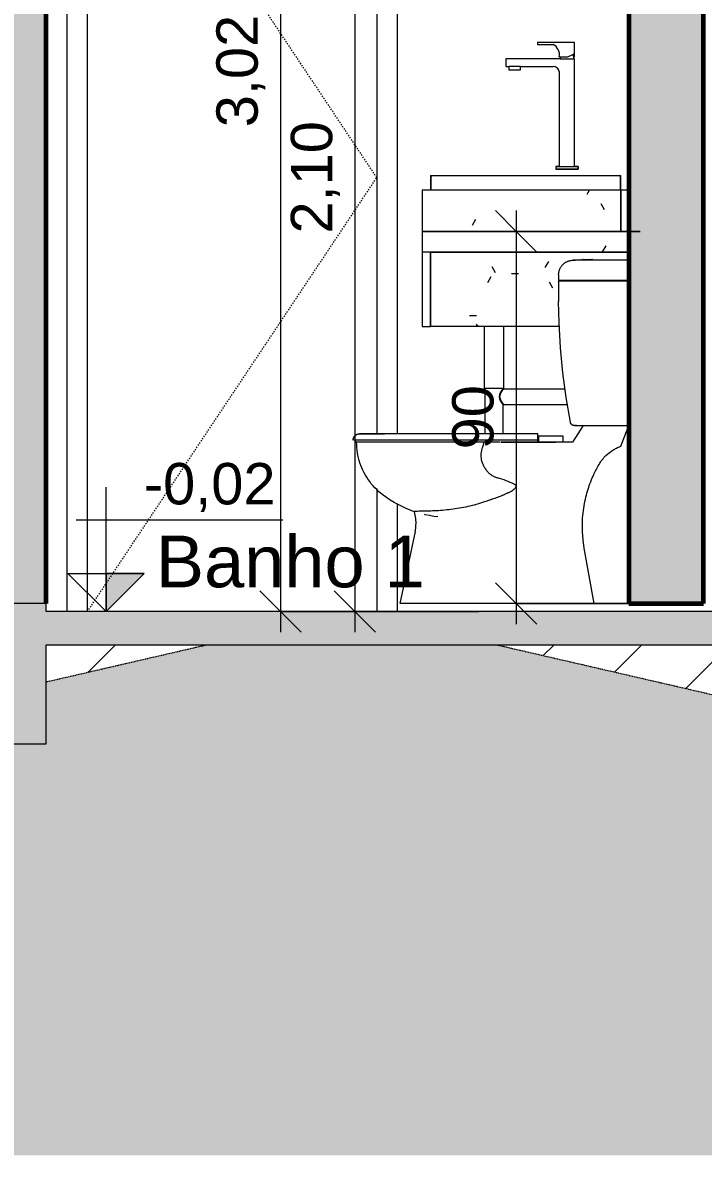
# Model space of a CAD drawing. Header units: millimetres. Extents: x -23755 to 62003, y -3000 to 6760.
# Drawn here: x 13837 to 15483, y -1135 to 1605 of the extents above; entities that cross this region are included whole.
import ezdxf

# ---------------------------------------------------------------- set-up
doc = ezdxf.new("R2010")
doc.units = ezdxf.units.MM
doc.linetypes.add('Dash', pattern=[6.35, 3.175, -3.175])
doc.linetypes.add('Overhead', pattern=[3.96875, 2.38125, -1.5875])
for name, color, linetype, lineweight in [('A-ANNO-DIMS', 211, 'Continuous', 9), ('A-ANNO-DIMS-50', 211, 'Continuous', 9), ('A-DETL-GENF', 92, 'Continuous', 9), ('A-DETL-THIN', 151, 'Continuous', 9), ('A-DOOR', 31, 'Continuous', 9), ('A-DOOR-HDLN', 31, 'Dash', 9), ('A-FLOR-OVHD', 1, 'Overhead', 9), ('A-WALL', 113, 'Continuous', 25), ('A-WALL-PATT', 111, 'Continuous', 25), ('G-ANNO-DIMS', 111, 'Continuous', 9), ('L-HRDS-IDEN', 13, 'Continuous', 9), ('P-SANR-FIXT', 6, 'Continuous', 9), ('Q-CASE', 31, 'Continuous', 9)]:
    doc.layers.add(name, color=color, linetype=linetype, lineweight=lineweight)
doc.styles.add('@Arial Unicode MS', font='', dxfattribs={"height": 100})
doc.styles.add('Arial', font='arial.ttf', dxfattribs={"height": 125})
doc.styles.add('Arial_1', font='arial.ttf', dxfattribs={"height": 100})
doc.styles.get('@Arial Unicode MS').set_extended_font_data('@Arial Unicode MS')
doc.dimstyles.new('CRT_-__Metros_-_Linha_de_chamada_3_5_mm', dxfattribs={"dimscale": 304.8, "dimtxt": 100.584485, "dimasz": 0.328084, "dimexe": 0.164042, "dimexo": 0.0625, "dimgap": 0.082021, "dimtad": 1, "dimdec": 0, "dimlfac": 0.1, "dimdsep": 46, "dimtxsty": '@Arial Unicode MS', "dimblk1": 'OBLIQUE', "dimblk2": 'OBLIQUE', "dimsah": 1, "dimcen": 0.09, "dimdle": 0.164042, "dimazin": 0, "dimtfac": 1, "dimtdec": 4, "dimtix": 1, "dimtmove": 0, "dimatfit": 3, "dimfxl": 0.984252, "dimfxlon": 1, "dimtvp": 1, "dimtolj": 1, "dimtzin": 0, "dimarcsym": 2})
doc.dimstyles.new('CRT_-__Metros_-_Linha_de_chamada_3_5_mm_1', dxfattribs={"dimscale": 304.8, "dimtxt": 100.584485, "dimasz": 0.328084, "dimexe": 0.164042, "dimexo": 0.0625, "dimgap": 0.082021, "dimtad": 1, "dimlfac": 0.001, "dimrnd": 0.01, "dimzin": 0, "dimdsep": 46, "dimtxsty": '@Arial Unicode MS', "dimblk1": 'OBLIQUE', "dimblk2": 'OBLIQUE', "dimsah": 1, "dimcen": 0.09, "dimdle": 0.164042, "dimazin": 0, "dimtfac": 1, "dimtdec": 4, "dimtix": 1, "dimtmove": 0, "dimatfit": 3, "dimfxl": 0.984252, "dimfxlon": 1, "dimtvp": 1, "dimtolj": 1, "dimtzin": 0, "dimarcsym": 2})
doc.dimstyles.new('CRT_-__Metros_-_Linha_de_chamada_3_5_mm_2', dxfattribs={"dimscale": 304.8, "dimtxt": 100.584485, "dimasz": 0.328084, "dimexe": 0.164042, "dimexo": 0.0625, "dimgap": 0.082021, "dimtad": 1, "dimlfac": 0.001, "dimrnd": 0.01, "dimzin": 0, "dimdsep": 46, "dimtxsty": '@Arial Unicode MS', "dimblk1": 'OBLIQUE', "dimblk2": 'OBLIQUE', "dimsah": 1, "dimcen": 0.09, "dimdle": 0.164042, "dimazin": 0, "dimtfac": 1, "dimtdec": 4, "dimtix": 1, "dimtmove": 2, "dimatfit": 3, "dimfxl": 0.984252, "dimfxlon": 1, "dimtvp": 1, "dimtolj": 1, "dimtzin": 0, "dimarcsym": 2})
pattern_1 = [(0, (-627.43, 2115.08), (406.4, 101.6), [16.764, -288.036, 16.764, -288.036, -1625.6]), (0, (-627.43, 2115.08), (406.4, 101.6), [-609.6, 16.764, -592.836, 16.764, -288.036, -711.2]), (0, (-627.43, 2115.08), (406.4, 101.6), [-1524, 16.764, -186.436, 16.764, -491.236]), (120, (-475.03, 2165.88), (-291.1882, 301.1527), [16.764, -288.036, 16.764, -288.036, -1625.6]), (120, (-475.03, 2165.88), (-291.1882, 301.1527), [-609.6, 16.764, -592.836, 16.764, -288.036, -711.2]), (120, (-475.03, 2165.88), (-291.1882, 301.1527), [-1524, 16.764, -186.436, 16.764, -491.236]), (240, (-424.23, 2369.08), (-115.2118, -402.7527), [16.764, -288.036, 16.764, -288.036, -1625.6]), (240, (-424.23, 2369.08), (-115.2118, -402.7527), [-609.6, 16.764, -592.836, 16.764, -288.036, -711.2]), (240, (-424.23, 2369.08), (-115.2118, -402.7527), [-1524, 16.764, -186.436, 16.764, -491.236])]

# ---------------------------------------------------------------- blocks, each defined once
blk = doc.blocks.new('CRT_POR_Abrir_1 Folha_Madeira - 70 x 210 cm-3907158-B')
at = {"layer": 'A-DOOR'}
for p, q in [((845.4, 2330), (845.4, 180)), ((1645.4, 2330), (845.4, 2330)), ((1645.4, 610), (1645.4, 2330)), ((895.4, 180), (895.4, 2280)), ((895.4, 2280), (1595.4, 2280)), ((1595.4, 2280), (1595.4, 610)), ((1595.4, 477.1), (1595.4, 180)), ((1645.4, 180), (1645.4, 441.4))]:
    blk.add_line(p, q, dxfattribs=at)
for points, knots in [([(895.4, 2280), (895.4, 2280), (895.3, 2280.1), (895, 2280.4), (894.7, 2280.7), (894.4, 2281), (894.1, 2281.2), (893.8, 2281.5), (893.4, 2281.9), (893, 2282.4), (892.6, 2282.8), (892.2, 2283.2), (891.5, 2283.9), (890.8, 2284.6), (890.4, 2285)], [0, 0, 0, 0, 0.166667, 0.25, 0.333333, 0.416667, 0.458333, 0.5, 0.583333, 0.666667, 0.708333, 0.75, 0.833333, 1, 1, 1, 1]), ([(1600.4, 2285), (1599.9, 2284.6), (1599.3, 2283.9), (1598.5, 2283.1), (1598, 2282.6), (1597.6, 2282.2), (1597.2, 2281.9), (1596.9, 2281.5), (1596.6, 2281.2), (1596.3, 2281), (1596, 2280.7), (1595.7, 2280.4), (1595.5, 2280.1), (1595.4, 2280), (1595.4, 2280)], [-1, -1, -1, -1, -0.833333, -0.75, -0.666667, -0.625, -0.583333, -0.5, -0.458333, -0.416667, -0.333333, -0.25, -0.166667, 0, 0, 0, 0])]:
    blk.add_open_spline(points, degree=3, knots=knots, dxfattribs=at)
at = {"layer": 'A-DOOR-HDLN'}
for p, q in [((1595.4, 1230), (895.4, 2280)), ((895.4, 180), (1595.4, 1230))]:
    blk.add_line(p, q, dxfattribs=at)
blk = doc.blocks.new('CRT_GAB_BNH_Bancada retangular com cuba de apoio - CRT_GAB_BNH_Bancada retangular com cuba de apoio-4146576-B')
at = {"layer": 'Q-CASE'}
h = blk.add_hatch(dxfattribs=at)
h.set_pattern_fill('FP_11', color=256, style=0, pattern_type=2)
h.set_pattern_definition(pattern_1)
h.paths.add_polyline_path([(1992, 1100), (2185.4, 1100), (2185.4, 1200), (1705.4, 1200), (1705.4, 1100), (1947.7, 1100)])
h = blk.add_hatch(dxfattribs=at)
h.set_pattern_fill('FP_11', color=256, style=0, pattern_type=2)
h.set_pattern_definition(pattern_1)
h.paths.add_polyline_path([(2205.4, 1100), (2205.4, 1200), (2185.4, 1200), (2185.4, 1100)])
h = blk.add_hatch(dxfattribs=at)
h.set_pattern_fill('FP_11', color=256, style=0, pattern_type=2)
h.set_pattern_definition(pattern_1)
h.paths.add_polyline_path([(1947.7, 1050), (2205.4, 1050), (2205.4, 1100), (1705.4, 1100), (1705.4, 1050), (1903.5, 1050)])
h = blk.add_hatch(dxfattribs=at)
h.set_pattern_fill('FP_11', color=256, style=0, pattern_type=2)
h.set_pattern_definition(pattern_1)
h.paths.add_polyline_path([(1725.4, 870), (2038.3, 870), (2035.4, 930), (2035.4, 978), (2038, 978.5), (2040.6, 979.4), (2040.5, 980), (2037.4, 980), (2037.4, 981), (2035.4, 981), (2035.4, 995), (2037.4, 1005.7), (2039.1, 1010), (2043.6, 1017.3), (2051.4, 1024), (2058.5, 1027.6), (2067.1, 1029.6), (2075, 1029.7), (2078.2, 1030), (2089, 1030), (2089, 1031), (2095, 1031), (2095, 1032), (2115.8, 1032), (2115.8, 1031), (2121.8, 1031), (2121.8, 1030), (2205.4, 1030), (2205.4, 1050), (1725.4, 1050), (1725.4, 918.5)])
h.paths.add_polyline_path([(2041.7, 978), (2043.1, 978), (2041.9, 978.8), (2041.6, 978)])
h.paths.add_polyline_path([(2205.4, 979.9), (2205.4, 980), (2199.2, 980)])
at = {"layer": 'P-SANR-FIXT', "color": 254}
for p, q in [((1983.8, 1557.1), (1983.8, 1552.1)), ((2073.8, 1557.1), (1983.8, 1557.1)), ((1983.8, 1552.1), (2021.8, 1552.1)), ((2073.8, 1529.9), (2073.8, 1557.1)), ((1907.9, 1517), (1907.9, 1499)), ((2038.8, 1517), (1907.9, 1517)), ((2036.8, 1522.1), (2038.8, 1522.1)), ((2038.8, 1522.1), (2038.8, 1517)), ((2038.8, 1522.1), (2057.2, 1522.1)), ((2038.8, 1517), (2072, 1517)), ((2057.2, 1522.1), (2069.6, 1527.9)), ((2069.6, 1527.9), (2073.8, 1529.9)), ((2072, 1517), (2072, 1522.1)), ((2073.9, 1517), (2072, 1517)), ((2073.9, 1257), (2073.9, 1517)), ((1907.9, 1499), (1914.7, 1499)), ((1914.7, 1499), (1914.7, 1490.4)), ((1943.4, 1498.8), (1914.7, 1498.8)), ((1914.7, 1490.4), (1942.9, 1490.4)), ((1942.9, 1499), (2021.9, 1499)), ((1942.9, 1490.4), (1942.9, 1499)), ((2036.7, 1486.4), (2036.7, 1257)), ((1726.6, 1200), (1727, 1233)), ((1729, 1235), (2181.8, 1235)), ((2036.7, 1257), (2028.5, 1257)), ((2028.5, 1257), (2028.5, 1250)), ((2028.5, 1250), (2082.3, 1250)), ((2036.9, 1257), (2073.9, 1257)), ((2082.3, 1257), (2073.9, 1257)), ((2082.3, 1250), (2082.3, 1257)), ((2183.8, 1233), (2184.2, 1200)), ((1855, 870), (1855, 720.1)), ((1903, 720.1), (1903, 870)), ((1855.5, 719.6), (1856.5, 719.6)), ((1856.5, 719.6), (1856.5, 610)), ((1901.5, 719.6), (1856.5, 719.6)), ((1901.5, 719.6), (1902.5, 719.6)), ((2050.4, 718.5), (1902.5, 718.5)), ((1901.5, 610), (1901.5, 680.5)), ((1902.5, 681.5), (2056.4, 681.5))]:
    blk.add_line(p, q, dxfattribs=at)
for centre, radius, start, end in [((2009.7, 1527.3), 27.6, 349.1832, 63.9469), ((2029, 1508), 45.2, 18.2554, 26.1801), ((2021.9, 1484), 15, 9.1244, 90), ((1729, 1233), 2, 90, 179.3), ((2181.8, 1233), 2, 0.7, 90), ((1855.5, 720.1), 0.5, 180, 270), ((1922.8, 696.4), 31.5, 132.5701, 173.4299), ((1919.5, 697.2), 27.2, 128.5579, 174.1867), ((1902.5, 719.5), 1, 176.1942, 271.5135), ((1902.5, 720.1), 0.5, 270, 0), ((1922.8, 703.6), 31.5, 186.5701, 227.4299), ((1919.5, 702.8), 27.2, 185.8133, 231.4421), ((1902.5, 680.5), 1, 91.4082, 178.484)]:
    blk.add_arc(centre, radius, start, end, dxfattribs=at)
at = {"layer": 'Q-CASE', "color": 254}
for p, q in [((2072, 1522.1), (2073.8, 1522.1)), ((2073.8, 1522.1), (2073.8, 1529.9)), ((1943.4, 1490.4), (1942.9, 1490.4)), ((1943.4, 1490.4), (1943.4, 1499)), ((1725.4, 1235), (1725.4, 1200)), ((1725.4, 1235), (1728.6, 1235)), ((1729.8, 1235), (2181, 1235)), ((2028.5, 1257), (2082.3, 1257)), ((2028.5, 1257), (2028.5, 1250)), ((2082.3, 1250), (2028.5, 1250)), ((2082.3, 1257), (2082.3, 1250)), ((2182.1, 1235), (2185.4, 1235)), ((2185.4, 1200), (2185.4, 1235)), ((1705.4, 1200), (2185.4, 1200)), ((1705.4, 1200), (1705.4, 1100)), ((2185.4, 1100), (2185.4, 1200)), ((2185.4, 1200), (2205.4, 1200)), ((2185.4, 1200), (2185.4, 1100)), ((2185.4, 1100), (1705.4, 1100)), ((1705.4, 1100), (2205.4, 1100)), ((1705.4, 1100), (1705.4, 1050)), ((2205.4, 1100), (2185.4, 1100)), ((1725.4, 1050), (1705.4, 1050)), ((1705.4, 1050), (1705.4, 870)), ((2205.4, 1050), (1705.4, 1050)), ((1725.4, 870), (1725.4, 1050)), ((1725.4, 1050), (2205.4, 1050)), ((1725.4, 1050), (1725.4, 870)), ((1705.4, 870), (1725.4, 870)), ((2038.3, 870), (1725.4, 870))]:
    blk.add_line(p, q, dxfattribs=at)
for start, end in [(61.4285, 71.0087), (47.1153, 55.8161), (32.772, 41.1668), (18.3794, 26.6993), (5.5704, 12.3153)]:
    blk.add_arc((2021.9, 1484), 15, start, end, dxfattribs=at)
blk = doc.blocks.new('Bacia Sanitária - Caixa acoplada-3529764-B')
at = {"layer": 'P-SANR-FIXT'}
for p, q in [((2072.9, 1030), (2070.4, 1030)), ((2070.4, 1030), (2072.9, 1030)), ((2076.3, 1030), (2076.5, 1030)), ((2088.4, 1031), (2088.4, 1030)), ((2088.4, 1031), (2122.4, 1031)), ((2089, 1031), (2088.4, 1031)), ((2093.4, 1032), (2093.4, 1031)), ((2093.4, 1032), (2093.4, 1031)), ((2093.4, 1032), (2095, 1032)), ((2095, 1032), (2093.4, 1032)), ((2095, 1032), (2093.4, 1032)), ((2093.4, 1032), (2117.4, 1032)), ((2115.8, 1032), (2117.4, 1032)), ((2117.4, 1032), (2115.8, 1032)), ((2117.4, 1032), (2115.8, 1032)), ((2117.4, 1031), (2117.4, 1032)), ((2117.4, 1031), (2117.4, 1032)), ((2122.4, 1031), (2121.8, 1031)), ((2122.4, 1030), (2122.4, 1031)), ((2035.4, 995), (2035.4, 981)), ((2038, 981), (2035.4, 981)), ((2035.4, 978), (2035.4, 930)), ((2037.4, 981), (2037.4, 980)), ((2040, 980), (2037.4, 980)), ((2037.4, 980), (2040, 980)), ((2073.7, 981), (2038, 981)), ((2040, 980), (2074, 980)), ((2205.4, 981), (2073.7, 981)), ((2074, 980), (2205.4, 980)), ((1985.4, 610), (1859.1, 610)), ((1986.4, 605), (1995.6, 605)), ((1986.4, 605), (1986.4, 590)), ((1995.6, 605), (2028.2, 605)), ((2028.2, 605), (2045.4, 605)), ((2045.4, 605), (2045.4, 590)), ((2094.4, 630), (2069, 590)), ((2076.1, 630), (2073.6, 630)), ((2073.6, 630), (2076.1, 630)), ((2078.2, 630), (2078.1, 630)), ((2185.4, 580), (2205.4, 630)), ((1604.7, 595), (1539.8, 595)), ((1607.7, 590), (1544.8, 590)), ((1864, 595), (1604.7, 595)), ((1862.4, 590), (1607.7, 590)), ((1893.4, 590), (1862.4, 590)), ((1985.4, 595), (1864, 595)), ((1895.2, 590), (1995.6, 590)), ((1985.4, 590), (1895.2, 590)), ((1995.6, 590), (1986.4, 590)), ((2028.2, 590), (1995.6, 590)), ((1995.6, 590), (2028.2, 590)), ((2045.4, 590), (2028.2, 590)), ((2069, 590), (2028.2, 590)), ((1688.1, 373.7), (1651.2, 200)), ((2121, 200), (2097.3, 333.9)), ((1703.9, 200), (1652.4, 200)), ((1877.4, 200), (1703.9, 200)), ((1977.9, 200), (1877.4, 200)), ((2028.2, 200), (1977.9, 200)), ((2028.2, 200), (2121, 200))]:
    blk.add_line(p, q, dxfattribs=at)
at = {"layer": 'P-SANR-FIXT', "flags": 128}
for points in [[(2035.4, 995), (2035.4, 996.4), (2035.5, 997.8), (2035.6, 999.2), (2035.8, 1000.6), (2036.1, 1002), (2036.4, 1003.3), (2036.7, 1004.7), (2037.2, 1006), (2037.6, 1007.3), (2038.1, 1008.6), (2038.7, 1009.9), (2039.3, 1011.2), (2040, 1012.4), (2040.7, 1013.6), (2041.5, 1014.8), (2042.3, 1015.9), (2043.2, 1017), (2044.1, 1018.1), (2045, 1019.1), (2046, 1020.1), (2047, 1021.1), (2048.1, 1022), (2049.2, 1022.8), (2050.3, 1023.7), (2051.5, 1024.5), (2052.7, 1025.2), (2053.9, 1025.9), (2055.1, 1026.5), (2056.4, 1027.1), (2057.7, 1027.6), (2059, 1028.1), (2060.3, 1028.5), (2061.7, 1028.9), (2063.1, 1029.2), (2064.4, 1029.5), (2065.8, 1029.7), (2067.2, 1029.9), (2068.6, 1030), (2070, 1030), (2070.4, 1030)], [(2078.2, 1030), (2077.9, 1030), (2077.7, 1030), (2077.5, 1030), (2077.2, 1030), (2077, 1030), (2076.8, 1030), (2076.6, 1030), (2076.3, 1030), (2076.1, 1030), (2075.9, 1030), (2075.7, 1030), (2075.5, 1030), (2075.3, 1030), (2075.1, 1030), (2074.9, 1030), (2074.8, 1030), (2074.6, 1030), (2074.4, 1030), (2074.3, 1030), (2074.1, 1030), (2074, 1030), (2073.9, 1030), (2073.7, 1030), (2073.6, 1030), (2073.5, 1030), (2073.4, 1030), (2073.3, 1030), (2073.2, 1030), (2073.2, 1030), (2073.1, 1030), (2073.1, 1030), (2073, 1030), (2073, 1030), (2072.9, 1030), (2072.9, 1030), (2072.9, 1030)], [(2073, 1030), (2073, 1030), (2073, 1030), (2073.1, 1030), (2073.2, 1030), (2073.2, 1030), (2073.3, 1030), (2073.4, 1030), (2073.5, 1030), (2073.6, 1030)], [(2074.1, 1030), (2074.3, 1030), (2074.4, 1030), (2074.6, 1030), (2074.7, 1030), (2074.9, 1030), (2075.1, 1030), (2075.3, 1030), (2075.5, 1030), (2075.7, 1030)], [(2205.4, 1030), (2165.2, 1030), (2125.1, 1030), (2085.1, 1030), (2078.2, 1030)], [(2035.4, 978), (2035.4, 978.1), (2035.4, 978.2), (2035.4, 978.2), (2035.4, 978.3), (2035.4, 978.4), (2035.4, 978.5), (2035.5, 978.6), (2035.5, 978.6), (2035.5, 978.7), (2035.5, 978.8), (2035.6, 978.9), (2035.6, 978.9), (2035.6, 979), (2035.7, 979.1), (2035.7, 979.1), (2035.8, 979.2), (2035.8, 979.3), (2035.9, 979.3), (2035.9, 979.4), (2036, 979.4), (2036, 979.5), (2036.1, 979.5), (2036.2, 979.6), (2036.2, 979.6), (2036.3, 979.7), (2036.4, 979.7), (2036.4, 979.8), (2036.5, 979.8), (2036.6, 979.8), (2036.7, 979.9), (2036.7, 979.9), (2036.8, 979.9), (2036.9, 979.9), (2037, 980), (2037, 980), (2037.1, 980), (2037.2, 980), (2037.3, 980), (2037.4, 980), (2037.4, 980)], [(2074, 980), (2072.4, 980), (2070.9, 980), (2069.4, 980), (2067.9, 980), (2066.4, 980), (2064.9, 980), (2063.5, 980), (2062.1, 980), (2060.7, 980), (2059.3, 980), (2058, 980), (2056.7, 980), (2055.4, 980), (2054.2, 980), (2053, 980), (2051.9, 980), (2050.8, 980), (2049.7, 980), (2048.7, 980), (2047.7, 980), (2046.8, 980), (2046, 980), (2045.2, 980), (2044.4, 980), (2043.7, 980), (2043.1, 980), (2042.5, 980), (2042, 980), (2041.5, 980), (2041.1, 980), (2040.7, 980), (2040.4, 980), (2040.2, 980), (2040.1, 980), (2040, 980), (2040, 980)], [(2205.4, 980), (2163.9, 980), (2122.4, 980), (2081.1, 980), (2074, 980)], [(2063.8, 638.1), (2053.3, 697.8), (2045.2, 757.8), (2039.5, 818.1), (2036.3, 878.6), (2035.4, 930)], [(2073.6, 630), (2073.2, 630), (2072.8, 630), (2072.4, 630.1), (2072, 630.1), (2071.6, 630.2), (2071.2, 630.3), (2070.8, 630.4), (2070.4, 630.5), (2070.1, 630.6), (2069.7, 630.8), (2069.3, 631), (2069, 631.1), (2068.6, 631.3), (2068.3, 631.5), (2067.9, 631.7), (2067.6, 632), (2067.3, 632.2), (2067, 632.5), (2066.7, 632.8), (2066.4, 633), (2066.1, 633.3), (2065.9, 633.6), (2065.6, 633.9), (2065.4, 634.3), (2065.2, 634.6), (2065, 634.9), (2064.8, 635.3), (2064.6, 635.6), (2064.4, 636), (2064.3, 636.4), (2064.1, 636.8), (2064, 637.1), (2063.9, 637.5), (2063.8, 637.9), (2063.8, 638.1)], [(1538.4, 595), (1538.4, 595.6), (1538.4, 596.2), (1538.5, 596.8), (1538.6, 597.4), (1538.7, 598), (1538.8, 598.6), (1539, 599.1), (1539.1, 599.7), (1539.3, 600.3), (1539.6, 600.8), (1539.8, 601.4), (1540.1, 601.9), (1540.4, 602.5), (1540.7, 603), (1541, 603.5), (1541.3, 604), (1541.7, 604.4), (1542.1, 604.9), (1542.5, 605.3), (1542.9, 605.8), (1543.4, 606.2), (1543.8, 606.6), (1544.3, 606.9), (1544.8, 607.3), (1545.3, 607.6), (1545.8, 607.9), (1546.3, 608.2), (1546.8, 608.5), (1547.4, 608.8), (1547.9, 609), (1548.5, 609.2), (1549.1, 609.4), (1549.7, 609.5), (1550.2, 609.7), (1550.8, 609.8), (1551.4, 609.9), (1552, 609.9), (1552.6, 610), (1553.2, 610), (1553.4, 610)], [(1613.8, 610), (1609, 610), (1604.3, 610), (1599.8, 610), (1595.5, 610), (1591.4, 610), (1587.5, 610), (1583.7, 610), (1580.1, 610), (1576.8, 610), (1573.6, 610), (1570.7, 610), (1568, 610), (1565.5, 610), (1563.2, 610), (1561.2, 610), (1559.3, 610), (1557.8, 610), (1556.4, 610), (1555.3, 610), (1554.5, 610), (1553.9, 610), (1553.5, 610), (1553.4, 610)], [(1553.4, 610), (1553.5, 610), (1553.9, 610), (1554.5, 610), (1555.3, 610), (1556.4, 610), (1557.8, 610), (1559.3, 610), (1561.2, 610), (1563.2, 610), (1565.5, 610), (1568, 610), (1570.7, 610), (1573.6, 610), (1576.8, 610), (1580.2, 610), (1583.7, 610), (1587.5, 610), (1591.4, 610), (1595.6, 610), (1599.9, 610), (1604.4, 610), (1609, 610), (1613.8, 610)], [(1859.1, 610), (1849.1, 610), (1839, 610), (1828.7, 610), (1818.4, 610), (1808, 610), (1797.5, 610), (1787, 610), (1776.5, 610), (1765.9, 610), (1755.4, 610), (1744.9, 610), (1734.5, 610), (1724.1, 610), (1713.8, 610), (1703.6, 610), (1693.5, 610), (1683.5, 610), (1673.7, 610), (1664, 610), (1654.5, 610), (1645.2, 610), (1636.2, 610), (1627.3, 610), (1618.6, 610), (1613.8, 610)], [(1985.4, 595), (1985.4, 598.3), (1985.4, 601.5), (1985.4, 604.4), (1985.4, 606.7), (1985.4, 608.5), (1985.4, 609.6), (1985.4, 610)], [(2076.1, 630), (2076.1, 630), (2076.2, 630), (2076.2, 630), (2076.2, 630), (2076.2, 630), (2076.2, 630), (2076.3, 630), (2076.3, 630), (2076.3, 630), (2076.4, 630), (2076.4, 630), (2076.5, 630), (2076.6, 630), (2076.6, 630), (2076.7, 630), (2076.7, 630), (2076.8, 630), (2076.9, 630), (2077, 630), (2077.1, 630), (2077.1, 630), (2077.2, 630), (2077.3, 630), (2077.4, 630), (2077.5, 630), (2077.6, 630), (2077.7, 630), (2077.8, 630), (2077.9, 630), (2078, 630), (2078.1, 630), (2078.2, 630), (2078.3, 630), (2078.4, 630), (2078.6, 630), (2078.6, 630)], [(2078.6, 630), (2118.4, 630), (2158.4, 630), (2198.4, 630), (2205.4, 630)], [(1543.4, 590), (1543.4, 590.6), (1543.4, 591.2), (1543.5, 591.8), (1543.6, 592.4), (1543.7, 593), (1543.8, 593.6), (1544, 594.1), (1544.1, 594.7), (1544.2, 595)], [(1609.7, 462.7), (1604.7, 466.7), (1599.9, 470.9), (1595.2, 475.3), (1590.7, 479.8), (1586.4, 484.5), (1582.2, 489.4), (1578.3, 494.5), (1574.6, 499.7), (1571.1, 505), (1567.8, 510.5), (1564.7, 516.1), (1561.9, 521.9), (1559.3, 527.7), (1556.9, 533.7), (1554.8, 539.7), (1552.9, 545.8), (1551.3, 552), (1549.9, 558.3), (1548.7, 564.5), (1547.8, 570.9), (1547.2, 577.3), (1546.8, 583.6), (1546.7, 590)], [(1985.4, 590), (1985.4, 592.5), (1985.4, 595)], [(1686.5, 421.8), (1676.4, 425.5), (1666.4, 429.6), (1656.6, 434.1), (1646.9, 438.9), (1637.5, 444.2), (1628.2, 449.8), (1619.3, 455.8), (1610.5, 462.1), (1609.7, 462.7)], [(1688.1, 373.7), (1688.9, 377.7), (1689.5, 381.6), (1689.9, 385.6), (1690.2, 389.6), (1690.3, 393.6), (1690.3, 397.6), (1690.1, 401.6), (1689.7, 405.6), (1689.2, 409.5), (1688.5, 413.5), (1687.7, 417.4), (1686.7, 421.3), (1686.5, 421.8)], [(1743.1, 409.2), (1733.5, 410.5), (1722.9, 412.3), (1712.3, 414.5), (1711.2, 414.7)], [(2097.3, 333.9), (2094.5, 353.8), (2093, 373.7)]]:
    blk.add_lwpolyline(points, dxfattribs=at)
at = {"layer": 'P-SANR-FIXT'}
for points, knots in [([(1851.7, 580), (1850.8, 577.7), (1849.1, 573.1), (1847.5, 565.8), (1847, 558.5), (1847.4, 550.7), (1849.2, 542.7), (1851.9, 536), (1854.5, 531.1), (1857.3, 526.4), (1859.7, 523.1), (1861.3, 521)], [0, 0, 0, 0, 0.111111, 0.222222, 0.333333, 0.444444, 0.583333, 0.722222, 0.791667, 0.861111, 1, 1, 1, 1]), ([(2133, 536), (2135.2, 539.9), (2140.3, 547.5), (2151.1, 559.6), (2163.2, 569.1), (2175.5, 576), (2182, 578.8), (2185.4, 580)], [0, 0, 0, 0, 0.2, 0.4, 0.7, 0.85, 1, 1, 1, 1]), ([(1926.6, 489.2), (1927.6, 488.7), (1929.4, 487.7), (1930.9, 486.3), (1931.7, 485.2), (1932.1, 484.3), (1932.2, 483.5), (1932.2, 482.9), (1932.2, 482.6), (1932.2, 482.4), (1932.1, 482.1), (1932.1, 481.8), (1931.8, 481.2), (1931.1, 479.9), (1929.8, 478.4), (1928.2, 476.8), (1927, 475.7), (1925.9, 474.8), (1925.1, 474.2), (1924.7, 473.9), (1924.3, 473.5), (1923.8, 473.1), (1922.9, 472.5), (1921.3, 471.5), (1918.8, 470.1), (1916.2, 468.8), (1914.3, 467.9), (1913.3, 467.4), (1912.5, 467), (1911.8, 466.6), (1910.7, 466.1), (1908.9, 465.3), (1906.3, 464.1), (1903.2, 462.8), (1899, 461), (1893.7, 458.8), (1885.1, 455.5), (1878.7, 453.2), (1874.4, 451.7)], [0, 0, 0, 0, 0.041667, 0.083333, 0.104167, 0.125, 0.145833, 0.15625, 0.161458, 0.166667, 0.171875, 0.177083, 0.1875, 0.208333, 0.25, 0.270833, 0.291667, 0.3125, 0.322917, 0.328125, 0.333333, 0.34375, 0.354167, 0.375, 0.416667, 0.458333, 0.479167, 0.489583, 0.5, 0.510417, 0.520833, 0.541667, 0.583333, 0.625, 0.666667, 0.75, 0.833333, 1, 1, 1, 1]), ([(2093, 373.7), (2092.6, 384.5), (2092.8, 403.9), (2095.8, 430.6), (2098.5, 445), (2100.1, 451.7)], [0, 0, 0, 0, 0.4, 0.7, 1, 1, 1, 1])]:
    blk.add_open_spline(points, degree=3, knots=knots, dxfattribs=at)
for points in [[(1853.8, 590), (1853.8, 588.3), (1853.4, 584.8), (1852.4, 581.6), (1851.7, 580)], [(1861.3, 521), (1862.9, 519), (1866.4, 515.2), (1872.4, 510.5), (1879.1, 506.8), (1883.9, 505), (1886.4, 504.3)], [(2111.1, 489.2), (2113.5, 495.8), (2119.5, 510.7), (2128.1, 527.5), (2133, 536)], [(1886.4, 504.3), (1893.7, 502.3), (1907.8, 497.7), (1920.6, 492.2), (1926.6, 489.2)], [(2100.1, 451.7), (2101.7, 458.7), (2105.1, 472), (2109, 483.8), (2111.1, 489.2)], [(1861.3, 447), (1854.7, 444.7), (1841.4, 440.3), (1820.9, 435.2), (1800.3, 431), (1779.8, 427.8), (1759.6, 425.4), (1739.9, 423.8), (1727.4, 423.4), (1721.3, 423.4)], [(1870.2, 450.2), (1868.7, 449.7), (1865.8, 448.7), (1862.8, 447.6), (1861.3, 447)], [(1874.4, 451.7), (1873.7, 451.4), (1872.3, 450.9), (1870.9, 450.4), (1870.2, 450.2)], [(1721.3, 423.4), (1716.6, 423.4), (1707.8, 423.2), (1697.4, 422.7), (1690.1, 422.1), (1687.6, 421.9), (1687, 421.9)]]:
    blk.add_open_spline(points, degree=3, dxfattribs=at)
blk = doc.blocks.new('DIMBLOCK42-B')
at = {"layer": 'A-ANNO-DIMS-50', "lineweight": 18, "transparency": 16777216}
for p, q in [((15030.5, 1100), (14980.5, 1150)), ((15030.5, 1100), (15080.5, 1050)), ((15030.5, 200), (14980.5, 250)), ((15030.5, 200), (15080.5, 150))]:
    blk.add_line(p, q, dxfattribs=at)
at = {"layer": 'A-ANNO-DIMS-50', "transparency": 16777216}
for p, q in [((15030.5, 1150), (15030.5, 150)), ((15330.5, 1100), (14980.5, 1100)), ((15030.5, 1100), (15330.5, 1100)), ((15330.5, 200), (14980.5, 200)), ((15030.5, 200), (15330.5, 200))]:
    blk.add_line(p, q, dxfattribs=at)
at = {"layer": 'A-ANNO-DIMS-50', "color": 0, "transparency": 16777216, "insert": (14875.7, 572.6), "char_height": 100, "width": 185.873, "attachment_point": 1, "rotation": 90, "line_spacing_factor": 1.117605, "style": '@Arial Unicode MS'}
blk.add_mtext('90', dxfattribs=at)
blk = doc.blocks.new('_Oblique')
at = {"color": 0, "linetype": 'ByBlock', "lineweight": -2}
blk.add_line((-0.5, -0.5), (0.5, 0.5), dxfattribs=at)
blk = doc.blocks.new('DIMBLOCK64-B')
at = {"layer": 'A-ANNO-DIMS-50', "lineweight": 18, "transparency": 16777216}
for p, q in [((14640.4, 2280), (14590.4, 2330)), ((14640.4, 2280), (14690.4, 2230)), ((14640.4, 180), (14590.4, 230)), ((14640.4, 180), (14690.4, 130))]:
    blk.add_line(p, q, dxfattribs=at)
at = {"layer": 'A-ANNO-DIMS-50', "transparency": 16777216}
for p, q in [((14284.9, 2280), (14690.4, 2280)), ((14640.4, 2280), (14284.9, 2280)), ((14640.4, 2280), (14640.4, 130)), ((14940.4, 180), (14590.4, 180)), ((14640.4, 180), (14940.4, 180))]:
    blk.add_line(p, q, dxfattribs=at)
at = {"layer": 'A-ANNO-DIMS-50', "color": 0, "transparency": 16777216, "insert": (14485.6, 1094.7), "char_height": 100, "width": 324.675, "attachment_point": 1, "rotation": 90, "line_spacing_factor": 1.117605, "style": '@Arial Unicode MS'}
blk.add_mtext('2,10', dxfattribs=at)
blk = doc.blocks.new('DIMBLOCK65-B')
at = {"layer": 'A-ANNO-DIMS-50', "lineweight": 18, "transparency": 16777216}
for p, q in [((14460.2, 3200), (14410.2, 3250)), ((14460.2, 3200), (14510.2, 3150)), ((14460.2, 180), (14410.2, 230)), ((14460.2, 180), (14510.2, 130))]:
    blk.add_line(p, q, dxfattribs=at)
at = {"layer": 'A-ANNO-DIMS-50', "transparency": 16777216}
for p, q in [((14460.2, 3250), (14460.2, 130)), ((14760.2, 3200), (14410.2, 3200)), ((14460.2, 3200), (14760.2, 3200)), ((14760.2, 180), (14410.2, 180)), ((14460.2, 180), (14760.2, 180))]:
    blk.add_line(p, q, dxfattribs=at)
at = {"layer": 'A-ANNO-DIMS-50', "color": 0, "transparency": 16777216, "insert": (14305.4, 1351.8), "char_height": 100, "width": 324.675, "attachment_point": 1, "rotation": 90, "line_spacing_factor": 1.117605, "style": '@Arial Unicode MS'}
blk.add_mtext('3,02', dxfattribs=at)
blk = doc.blocks.new('Elevações de ponto - CRT_ANO_Tag de Nível em Elevações-871645-B')
at = {"layer": 'G-ANNO-DIMS'}
blk.add_hatch(color=256, dxfattribs=at).paths.add_polyline_path([(-3976.4, 200), (-3976.4, 292.3), (-3884.1, 292.3)])
for p, q in [((-3976.4, 200), (-3976.4, 501.2)), ((-4048.8, 421.9), (-3548.8, 421.9)), ((-4068.7, 292.3), (-3976.4, 200)), ((-4068.7, 292.3), (-3884.1, 292.3)), ((-3884.1, 292.3), (-3976.4, 200)), ((-3976.4, 200), (-3884.1, 292.3)), ((-3884.1, 292.3), (-3976.4, 292.3)), ((-3976.4, 292.3), (-3976.4, 200))]:
    blk.add_line(p, q, dxfattribs=at)

msp = doc.modelspace()

# ---------------------------------------------------------------- hatches: boundary and pattern name
at = {"layer": 'A-DETL-GENF'}
h = msp.add_hatch(dxfattribs=at)
h.set_pattern_fill('FP_23', color=55, style=0, pattern_type=2)
h.set_pattern_definition([(45, (12470.56, 2115.08), (0, 449.013), [317.5, -317.5]), (45, (12554.75, 2030.9), (0, 449.013), [317.5, -317.5]), (45, (12638.94, 1946.7), (0, 449.013), [317.5, -317.5]), (135, (12470.56, 2171.2), (-449.013, 3e-14), [317.5, -317.5]), (135, (12554.75, 2255.4), (-449.013, 3e-14), [317.5, -317.5]), (135, (12638.94, 2339.6), (-449.013, 3e-14), [317.5, -317.5])])
h.paths.add_polyline_path([(22750.771, -1135.218), (22750.771, 231.258), (20862.137, 32.754), (19453.372, 0), (19453.372, -220), (19273.372, -220), (19273.372, -65.515), (18772.095, -247.965), (17937.64, -39.912), (17797.64, -39.912), (16816.013, -230.721), (16080.067, -153.37), (14982.602, 100), (14282.602, 100), (13893.372, 10.139), (13893.372, -140), (13713.372, -140), (13713.372, 0), (10713.372, 0), (10713.372, -250), (10533.372, -250), (10533.372, 100), (8469.192, 100), (7095.212, -142.27), (6033.372, -105.189), (6033.372, -245.189), (5853.372, -245.189), (5853.372, -98.904), (3337.502, -11.048), (3019.982, 80), (2640.503, 60.112), (2003.372, -40.799), (2003.372, -250), (1853.372, -250), (1853.372, -68.224), (1245.3, -175.444), (78.463, -277.529), (78.463, -1135.218), (21547.111, -1135.218)])
h = msp.add_hatch(color=7, dxfattribs=at)
h.paths.add_polyline_path([(1853.372, -250), (2003.372, -250), (2003.372, 100), (5853.372, 100), (5853.372, -245.189), (6033.372, -245.189), (6033.372, 100), (10533.372, 100), (10533.372, -250), (10713.372, -250), (10713.372, 200), (5853.372, 200), (5853.372, 180), (1853.372, 180), (1853.372, -75.236)])
h.paths.add_polyline_path([(19273.372, -220), (19453.372, -220), (19453.372, 200), (16893.372, 200), (16893.372, 180), (13893.372, 180), (13893.372, 200), (13713.372, 200), (13713.372, -140), (13893.372, -140), (13893.372, 100), (19273.372, 100), (19273.372, -75.236)])
h = msp.add_hatch(dxfattribs=at)
h.set_pattern_fill('FP_24', style=0, pattern_type=2)
h.set_pattern_definition([(45, (12470.56, 2115.08), (-106.066, 106.066), [])])
h.paths.add_polyline_path([(18772.095, -247.965), (19273.372, -65.515), (19273.372, 100), (14982.602, 100), (16080.067, -153.37), (16816.013, -230.721), (17797.64, -39.912), (17937.64, -39.912), (18499.713, -180.052)])
h.paths.add_polyline_path([(7095.212, -142.27), (8469.192, 100), (6033.372, 100), (6033.372, -105.189)])
h.paths.add_polyline_path([(5853.372, -98.904), (5853.372, 100), (2003.372, 100), (2003.372, -40.799), (2640.503, 60.112), (3019.982, 80), (3337.502, -11.048), (5746.54, -95.173)])
h.paths.add_polyline_path([(13893.372, 10.139), (14282.602, 100), (13893.372, 100)])
at = {"layer": 'A-WALL-PATT'}
for points in [[(13713.372, 200), (13893.372, 200), (13893.372, 3615.103), (13713.372, 3615.103), (13713.372, 256.008)], [(15303.372, 200), (15483.372, 200), (15483.372, 3615.103), (15303.372, 3615.103), (15303.372, 256.008)]]:
    msp.add_hatch(color=256, dxfattribs=at).paths.add_polyline_path(points)

# ---------------------------------------------------------------- linework, layer by layer
at = {"layer": 'A-DETL-THIN'}
for p, q in [((13893.372, 200), (13713.372, 200)), ((13893.372, 180), (13893.372, 200)), ((16893.372, 180), (13893.372, 180)), ((13893.372, -140), (13893.372, 100)), ((13893.372, 100), (19273.372, 100)), ((13713.372, -140), (13893.372, -140))]:
    msp.add_line(p, q, dxfattribs=at)
at = {"layer": 'A-FLOR-OVHD'}
for p, q in [((13893.372, 10.139), (14282.602, 100)), ((14982.602, 100), (16080.067, -153.37))]:
    msp.add_line(p, q, dxfattribs=at)
at = {"layer": 'A-WALL', "lineweight": 60}
for p, q in [((13893.372, 200), (13893.372, 3615.103)), ((15303.372, 3615.103), (15303.372, 200)), ((15483.372, 200), (15483.372, 3615.103)), ((15303.372, 200), (15483.372, 200))]:
    msp.add_line(p, q, dxfattribs=at)

# ---------------------------------------------------------------- block references
at = {"layer": 'A-DOOR'}
msp.add_blockref('CRT_POR_Abrir_1 Folha_Madeira - 70 x 210 cm-3907158-B', (13097.992, 0), dxfattribs=at)
at = {"layer": 'G-ANNO-DIMS'}
msp.add_blockref('Elevações de ponto - CRT_ANO_Tag de Nível em Elevações-871645-B', (18015.082, -20), dxfattribs=at)
at = {"layer": 'P-SANR-FIXT', "color": 9}
msp.add_blockref('Bacia Sanitária - Caixa acoplada-3529764-B', (13097.992, 0), dxfattribs=at)
at = {"layer": 'Q-CASE', "color": 254}
msp.add_blockref('CRT_GAB_BNH_Bancada retangular com cuba de apoio - CRT_GAB_BNH_Bancada retangular com cuba de apoio-4146576-B', (13097.992, 0), dxfattribs=at)

# ---------------------------------------------------------------- texts
at = {"layer": 'G-ANNO-DIMS', "insert": (14130.029, 539.532), "char_height": 100, "width": 380.74495, "attachment_point": 1, "line_spacing_factor": 0.941778, "style": 'Arial_1'}
msp.add_mtext('-0,02', dxfattribs=at)
at = {"layer": 'L-HRDS-IDEN', "insert": (14159.07, 363.91), "char_height": 125, "width": 773.62844, "attachment_point": 1, "style": 'Arial'}
msp.add_mtext('Banho 1', dxfattribs=at)

# ---------------------------------------------------------------- dimensions: what is measured, and where the dimension line sits
at = {"layer": 'A-ANNO-DIMS'}
dim = msp.add_linear_dim(base=(14460.166, 180), p1=(14760.166, 3200), p2=(14760.166, 180), angle=90, dimstyle='CRT_-__Metros_-_Linha_de_chamada_3_5_mm_2', override={"dimpost": '<>', "dimfxl": 3020}, dxfattribs=at)
dim.commit()
dim.dimension.update_dxf_attribs({"geometry": 'DIMBLOCK65-B', "text_midpoint": (14372.03, 1514.124), "dimtype": 160, "text_rotation": 90})
for base, p1, p2, dimstyle, override, picture, middle in [((14640.389, 180), (14284.949, 2280), (14940.389, 180), 'CRT_-__Metros_-_Linha_de_chamada_3_5_mm_1', {"dimpost": '<>', "dimfxl": 2199.909258}, 'DIMBLOCK64-B', (14564.297, 1230)), ((15030.499, 200), (15330.499, 1100), (15330.499, 200), 'CRT_-__Metros_-_Linha_de_chamada_3_5_mm', {"dimpost": '<>', "dimfxl": 900}, 'DIMBLOCK42-B', (14954.408, 650))]:
    dim = msp.add_linear_dim(base=base, p1=p1, p2=p2, angle=90, dimstyle=dimstyle, override=override, dxfattribs=at)
    dim.commit()
    dim.dimension.update_dxf_attribs({"geometry": picture, "text_midpoint": middle})

doc.saveas('drawing.dxf')
